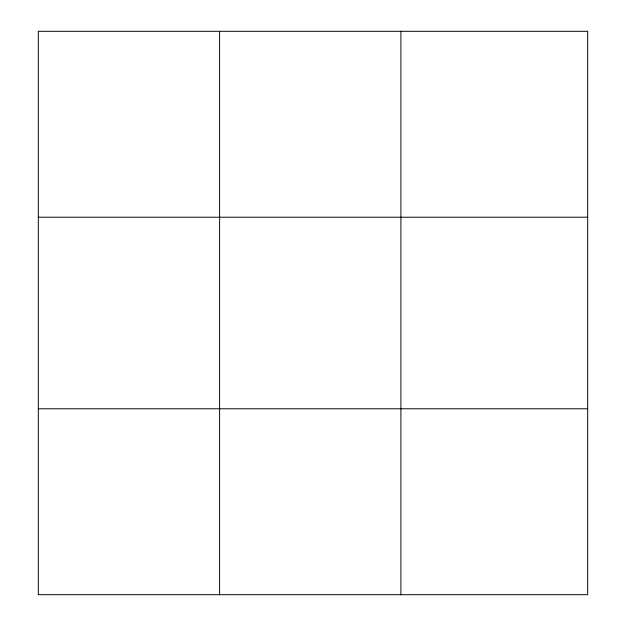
<?xml version="1.0" encoding="UTF-8"?>
<svg xmlns="http://www.w3.org/2000/svg" width="626" height="626" viewBox="0 0 626 626"><rect width="100%" height="100%" fill="white"/><g stroke="black" fill="none" stroke-linecap="round" stroke-linejoin="round"><path stroke-width="0.94" d="M219.609 31.3L219.609 594.7M400.898 31.3L400.898 594.7M587.681 217.222L587.681 31.3L38.319 31.3L38.319 594.7L587.681 594.7L587.681 217.222L38.319 217.222M38.319 408.778L587.681 408.778"/></g></svg>
